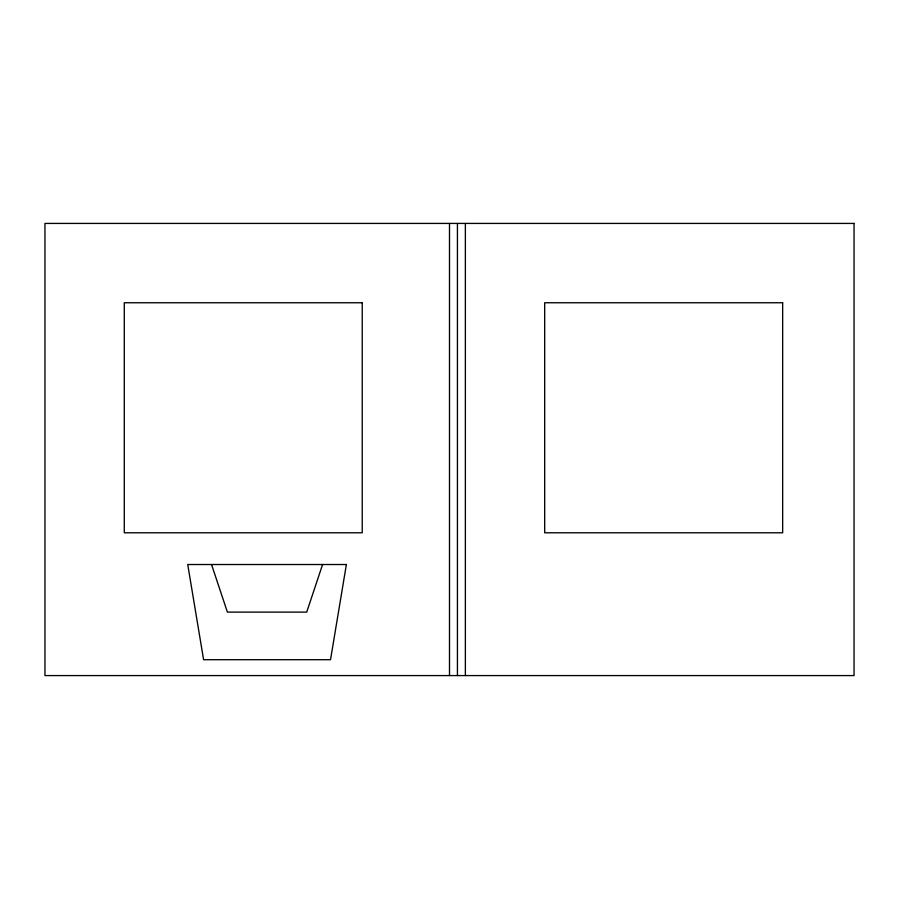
<?xml version="1.0" encoding="UTF-8"?>
<svg xmlns="http://www.w3.org/2000/svg" width="899" height="899" viewBox="0 0 899 899"><rect width="100%" height="100%" fill="white"/><g stroke="black" fill="none" stroke-linecap="round" stroke-linejoin="round"><path stroke-width="1.35" d="M322.584 564.516L306.716 612.118L227.391 612.118L211.535 564.516M465.367 223.424L465.367 675.576M457.434 223.424L457.434 675.576M449.5 223.424L449.5 675.576M346.385 564.516L330.517 659.709L203.601 659.709L187.734 564.516L346.385 564.516M854.05 223.424L44.95 223.424L44.95 675.576L854.05 675.576L854.05 223.424M362.241 302.749L124.276 302.749L124.276 532.792L362.241 532.792L362.241 302.749M782.658 302.749L544.693 302.749L544.693 532.792L782.658 532.792L782.658 302.749"/></g></svg>
